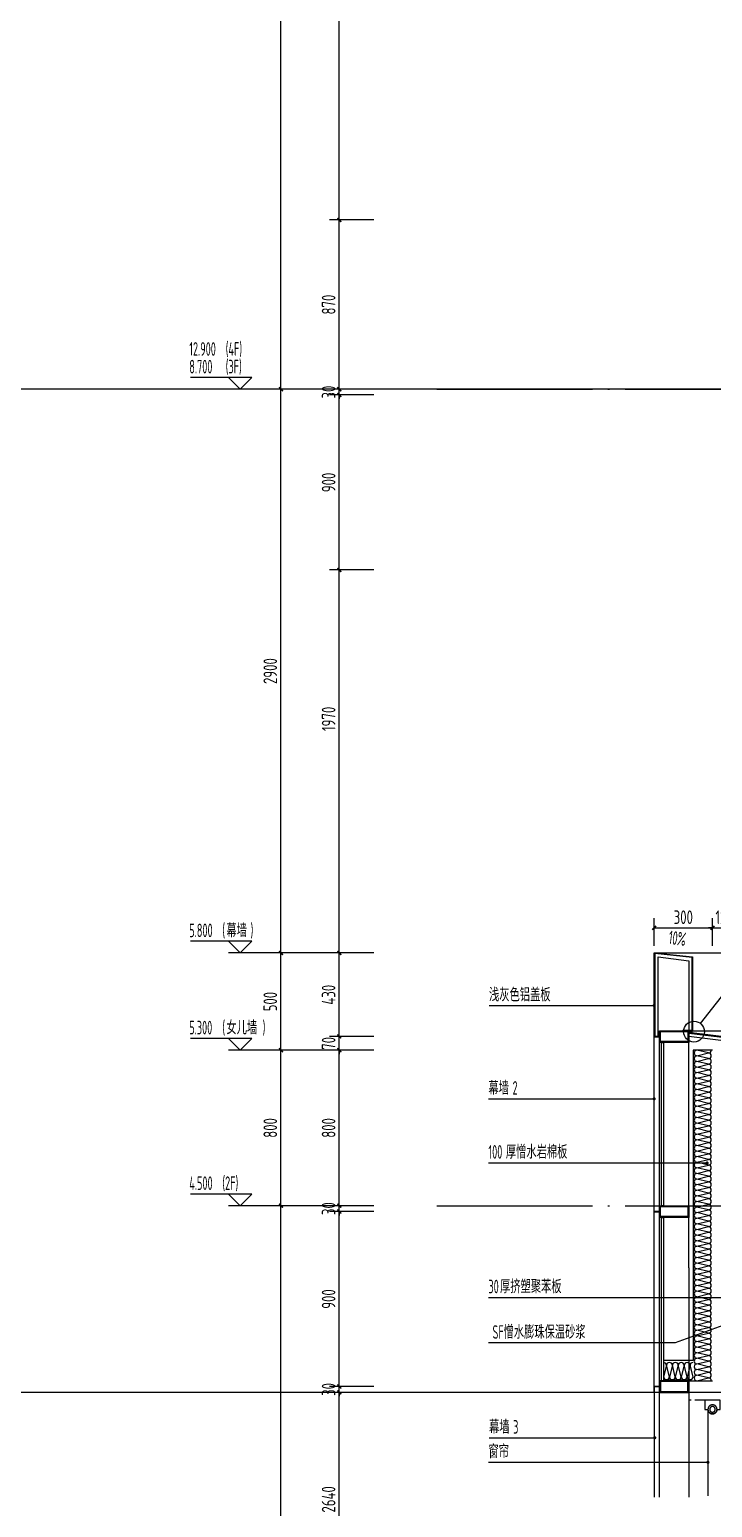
# Model space of a CAD drawing. Extents: x 198753 to 882193, y -399300 to 132460.
# Drawn here: x 370934 to 374448, y 2948 to 10550 of the extents above; entities that cross this region are included whole.
import ezdxf
from ezdxf.enums import TextEntityAlignment as Align

# ---------------------------------------------------------------- set-up
doc = ezdxf.new("R2010")
doc.units = 0
doc.header["$LTSCALE"] = 1000
doc.header["$MEASUREMENT"] = 0
for name, pattern in [('DASH', [0.35, 0.25, -0.1]), ('DOTE', [2.42, 2, -0.2, 0.02, -0.2]), ('HIDDEN', [9.525, 6.35, -3.175])]:
    doc.linetypes.add(name, pattern=pattern)
for name, color, linetype in [('00-图签', 7, 'Continuous'), ('01-标注_尺寸', 124, 'Continuous'), ('01-标注_标高', 200, 'Continuous'), ('01-标注_符号', 200, 'Continuous'), ('02-TEXT_标注', 130, 'Continuous'), ('A-D-玻璃剖线', 130, 'Continuous'), ('A-D-金属剖线', 200, 'Continuous'), ('A-D-金属看线', 205, 'Continuous'), ('A-STR-面层', 191, 'Continuous'), ('A-SUR_保温', 222, 'Continuous'), ('A-金属背板', 30, 'Continuous'), ('A_AXIS-轴线', 36, 'DOTE'), ('I-E-家具_活动', 201, 'DASH'), ('钢龙骨', 173, 'Continuous')]:
    doc.layers.add(name, color=color, linetype=linetype)
doc.layers.add('04-不打印_辅助线', color=165, linetype='Continuous', plot=False)
doc.styles.add('_TCH_DIM', font='ROS1', dxfattribs={"width": 0.8, "bigfont": 'JD'})
doc.styles.add('_TCH_DIM_T3', font='ROS1', dxfattribs={"width": 0.8, "bigfont": 'JD'})
doc.dimstyles.new('_TCH_ARCH&&20', dxfattribs={"dimtxt": 70, "dimasz": 20, "dimexe": 50, "dimexo": 60, "dimgap": 20, "dimtad": 1, "dimdec": 0, "dimzin": 0, "dimdsep": 46, "dimtxsty": '_TCH_DIM_T3', "dimblk": 'ARCHTICK', "dimcen": 0.09, "dimclrt": 4, "dimazin": 2, "dimtfac": 1, "dimtdec": 0, "dimtix": 1, "dimtmove": 2, "dimatfit": 3, "dimfxl": 0, "dimtolj": 1, "dimtzin": 0, "dimarcsym": 0})

# ---------------------------------------------------------------- blocks, each defined once
blk = doc.blocks.new('A$C643B6CAF')
at = {"layer": '钢龙骨', "const_width": 10}
blk.add_lwpolyline([(0, -1.6), (-28, -1.6)], dxfattribs=at)
at = {"layer": '钢龙骨'}
for points in [[(0, 28.4), (0, -31.6), (150, -31.6), (150, 28.4)], [(4, 24.4), (4, -27.6), (146, -27.6), (146, 24.4)]]:
    blk.add_lwpolyline(points, close=True, dxfattribs=at)
blk = doc.blocks.new('_ArchTick')
at = {"color": 0, "linetype": 'ByBlock', "const_width": 0.4}
blk.add_lwpolyline([(-0.5, -0.5), (0.5, 0.5)], dxfattribs=at)
blk = doc.blocks.new('*D2098')
at = {"layer": '01-标注_尺寸', "color": 0, "lineweight": -2, "transparency": 16777216}
for p, q in [((-300, 486.4), (-300, 629)), ((0, 486.4), (0, 629)), ((-300, 579), (0, 579))]:
    blk.add_line(p, q, dxfattribs=at)
at = {"layer": 'Defpoints', "color": 0, "transparency": 16777216}
for p in [(0, 579), (-300, 426.4), (0, 426.4)]:
    blk.add_point(p, dxfattribs=at)
at = {"layer": '01-标注_尺寸', "color": 0, "lineweight": -2, "transparency": 16777216, "xscale": 20, "yscale": 20, "zscale": 20, "rotation": 180}
blk.add_blockref('_ArchTick', (-300, 579), dxfattribs=at)
at = {"layer": '01-标注_尺寸', "color": 0, "lineweight": -2, "transparency": 16777216, "xscale": 20, "yscale": 20, "zscale": 20}
blk.add_blockref('_ArchTick', (0, 579), dxfattribs=at)
at = {"layer": '01-标注_尺寸', "color": 4, "transparency": 16777216, "insert": (-150, 634), "char_height": 70, "attachment_point": 5, "style": '_TCH_DIM_T3'}
blk.add_mtext('\\A1;300', dxfattribs=at)
blk = doc.blocks.new('*D2099')
at = {"layer": '01-标注_尺寸', "color": 0, "lineweight": -2, "transparency": 16777216}
for p, q in [((0, 486.4), (0, 629)), ((120, 486.4), (120, 629)), ((0, 579), (-20, 579)), ((0, 579), (120, 579)), ((120, 579), (140, 579))]:
    blk.add_line(p, q, dxfattribs=at)
at = {"layer": 'Defpoints', "color": 0, "transparency": 16777216}
for p in [(120, 579), (0, 426.4), (120, 426.4)]:
    blk.add_point(p, dxfattribs=at)
at = {"layer": '01-标注_尺寸', "color": 0, "lineweight": -2, "transparency": 16777216, "xscale": 20, "yscale": 20, "zscale": 20}
blk.add_blockref('_ArchTick', (0, 579), dxfattribs=at)
at = {"layer": '01-标注_尺寸', "color": 0, "lineweight": -2, "transparency": 16777216, "xscale": 20, "yscale": 20, "zscale": 20, "rotation": 180}
blk.add_blockref('_ArchTick', (120, 579), dxfattribs=at)
at = {"layer": '01-标注_尺寸', "color": 4, "transparency": 16777216, "insert": (60, 634), "char_height": 70, "attachment_point": 5, "style": '_TCH_DIM_T3'}
blk.add_mtext('\\A1;120', dxfattribs=at)
blk = doc.blocks.new('*D2100')
at = {"layer": '01-标注_尺寸', "color": 0, "lineweight": -2, "transparency": 16777216}
for p, q in [((120, 486.4), (120, 629)), ((180, 486.4), (180, 629)), ((120, 579), (100, 579)), ((120, 579), (180, 579)), ((180, 579), (200, 579))]:
    blk.add_line(p, q, dxfattribs=at)
at = {"layer": 'Defpoints', "color": 0, "transparency": 16777216}
for p in [(180, 579), (120, 426.4), (180, 426.4)]:
    blk.add_point(p, dxfattribs=at)
at = {"layer": '01-标注_尺寸', "color": 0, "lineweight": -2, "transparency": 16777216, "xscale": 20, "yscale": 20, "zscale": 20}
blk.add_blockref('_ArchTick', (120, 579), dxfattribs=at)
at = {"layer": '01-标注_尺寸', "color": 0, "lineweight": -2, "transparency": 16777216, "xscale": 20, "yscale": 20, "zscale": 20, "rotation": 180}
blk.add_blockref('_ArchTick', (180, 579), dxfattribs=at)
at = {"layer": '01-标注_尺寸', "color": 4, "transparency": 16777216, "insert": (150, 634), "char_height": 70, "attachment_point": 5, "style": '_TCH_DIM_T3'}
blk.add_mtext('\\A1;60', dxfattribs=at)
blk = doc.blocks.new('窗帘')
at = {"linetype": 'HIDDEN', "ltscale": 3}
blk.add_line((23.3, -47.5), (23.3, -491.9), dxfattribs=at)
blk.add_lwpolyline([(-23.3, -47.5), (-39.5, -47.5), (-39.5, 0), (39.5, 0), (39.5, -47.5), (23.3, -47.5)])
for radius in [23.3, 14.3]:
    blk.add_circle((0, -47.5), radius)
blk.add_arc((0, -47.5), 23.3, 180, 0)
blk = doc.blocks.new('*D1293')
at = {"layer": '01-标注_尺寸', "color": 0, "lineweight": -2, "transparency": 16777216}
for p, q in [((372705.4, 3540), (372477.8, 3540)), ((372527.8, 900.2), (372527.8, 3540)), ((372705.4, 900.2), (372477.8, 900.2))]:
    blk.add_line(p, q, dxfattribs=at)
at = {"layer": 'Defpoints', "color": 0, "transparency": 16777216}
for p in [(372527.8, 3540), (372765.4, 3540), (372765.4, 900.2)]:
    blk.add_point(p, dxfattribs=at)
at = {"layer": '01-标注_尺寸', "color": 0, "lineweight": -2, "transparency": 16777216, "xscale": 20, "yscale": 20, "zscale": 20}
for p, rotation in [((372527.8, 3540), 90), ((372527.8, 900.2), 270)]:
    blk.add_blockref('_ArchTick', p, dxfattribs=dict(at, rotation=rotation))
at = {"layer": '01-标注_尺寸', "color": 4, "transparency": 16777216, "insert": (372472.8, 2989.5), "char_height": 70, "attachment_point": 5, "rotation": 90, "style": '_TCH_DIM_T3'}
blk.add_mtext('\\A1;2640', dxfattribs=at)
blk = doc.blocks.new('*D1294')
at = {"layer": '01-标注_尺寸', "color": 0, "lineweight": -2, "transparency": 16777216}
for p, q in [((372527.8, 3570), (372527.8, 3590)), ((372705.4, 3570), (372477.8, 3570)), ((372705.4, 3540), (372477.8, 3540)), ((372527.8, 3540), (372527.8, 3570)), ((372527.8, 3540), (372527.8, 3520))]:
    blk.add_line(p, q, dxfattribs=at)
at = {"layer": 'Defpoints', "color": 0, "transparency": 16777216}
for p in [(372527.8, 3570), (372765.4, 3570), (372765.4, 3540)]:
    blk.add_point(p, dxfattribs=at)
at = {"layer": '01-标注_尺寸', "color": 0, "lineweight": -2, "transparency": 16777216, "xscale": 20, "yscale": 20, "zscale": 20}
for p, rotation in [((372527.8, 3570), 270), ((372527.8, 3540), 90)]:
    blk.add_blockref('_ArchTick', p, dxfattribs=dict(at, rotation=rotation))
at = {"layer": '01-标注_尺寸', "color": 4, "transparency": 16777216, "insert": (372472.8, 3555), "char_height": 70, "attachment_point": 5, "rotation": 90, "style": '_TCH_DIM_T3'}
blk.add_mtext('\\A1;30', dxfattribs=at)
blk = doc.blocks.new('*D1295')
at = {"layer": '01-标注_尺寸', "color": 0, "lineweight": -2, "transparency": 16777216}
for p, q in [((372705.4, 4470.3), (372477.8, 4470.3)), ((372527.8, 3570), (372527.8, 4470.3)), ((372705.4, 3570), (372477.8, 3570))]:
    blk.add_line(p, q, dxfattribs=at)
at = {"layer": 'Defpoints', "color": 0, "transparency": 16777216}
for p in [(372527.8, 4470.3), (372765.4, 4470.3), (372765.4, 3570)]:
    blk.add_point(p, dxfattribs=at)
at = {"layer": '01-标注_尺寸', "color": 0, "lineweight": -2, "transparency": 16777216, "xscale": 20, "yscale": 20, "zscale": 20}
for p, rotation in [((372527.8, 4470.3), 90), ((372527.8, 3570), 270)]:
    blk.add_blockref('_ArchTick', p, dxfattribs=dict(at, rotation=rotation))
at = {"layer": '01-标注_尺寸', "color": 4, "transparency": 16777216, "insert": (372472.8, 4020.1), "char_height": 70, "attachment_point": 5, "rotation": 90, "style": '_TCH_DIM_T3'}
blk.add_mtext('\\A1;900', dxfattribs=at)
blk = doc.blocks.new('*D1296')
at = {"layer": '01-标注_尺寸', "color": 0, "lineweight": -2, "transparency": 16777216}
for p, q in [((372705.4, 4500), (372477.8, 4500)), ((372527.8, 4500), (372527.8, 4520)), ((372527.8, 4470.3), (372527.8, 4500)), ((372705.4, 4470.3), (372477.8, 4470.3)), ((372527.8, 4470.3), (372527.8, 4450.3))]:
    blk.add_line(p, q, dxfattribs=at)
at = {"layer": 'Defpoints', "color": 0, "transparency": 16777216}
for p in [(372527.8, 4500), (372765.4, 4500), (372765.4, 4470.3)]:
    blk.add_point(p, dxfattribs=at)
at = {"layer": '01-标注_尺寸', "color": 0, "lineweight": -2, "transparency": 16777216, "xscale": 20, "yscale": 20, "zscale": 20}
for p, rotation in [((372527.8, 4500), 270), ((372527.8, 4470.3), 90)]:
    blk.add_blockref('_ArchTick', p, dxfattribs=dict(at, rotation=rotation))
at = {"layer": '01-标注_尺寸', "color": 4, "transparency": 16777216, "insert": (372472.8, 4485.1), "char_height": 70, "attachment_point": 5, "rotation": 90, "style": '_TCH_DIM_T3'}
blk.add_mtext('\\A1;30', dxfattribs=at)
blk = doc.blocks.new('*D1297')
at = {"layer": '01-标注_尺寸', "color": 0, "lineweight": -2, "transparency": 16777216}
for p, q in [((372705.4, 5300), (372477.8, 5300)), ((372527.8, 4500), (372527.8, 5300)), ((372705.4, 4500), (372477.8, 4500))]:
    blk.add_line(p, q, dxfattribs=at)
at = {"layer": 'Defpoints', "color": 0, "transparency": 16777216}
for p in [(372527.8, 5300), (372765.4, 5300), (372765.4, 4500)]:
    blk.add_point(p, dxfattribs=at)
at = {"layer": '01-标注_尺寸', "color": 0, "lineweight": -2, "transparency": 16777216, "xscale": 20, "yscale": 20, "zscale": 20}
for p, rotation in [((372527.8, 5300), 90), ((372527.8, 4500), 270)]:
    blk.add_blockref('_ArchTick', p, dxfattribs=dict(at, rotation=rotation))
at = {"layer": '01-标注_尺寸', "color": 4, "transparency": 16777216, "insert": (372472.8, 4900), "char_height": 70, "attachment_point": 5, "rotation": 90, "style": '_TCH_DIM_T3'}
blk.add_mtext('\\A1;800', dxfattribs=at)
blk = doc.blocks.new('*D1298')
at = {"layer": '01-标注_尺寸', "color": 0, "lineweight": -2, "transparency": 16777216}
for p, q in [((372705.4, 5370.5), (372477.8, 5370.5)), ((372527.8, 5370.5), (372527.8, 5390.5)), ((372527.8, 5300), (372527.8, 5370.5)), ((372705.4, 5300), (372477.8, 5300)), ((372527.8, 5300), (372527.8, 5280))]:
    blk.add_line(p, q, dxfattribs=at)
at = {"layer": 'Defpoints', "color": 0, "transparency": 16777216}
for p in [(372527.8, 5370.5), (372765.4, 5370.5), (372765.4, 5300)]:
    blk.add_point(p, dxfattribs=at)
at = {"layer": '01-标注_尺寸', "color": 0, "lineweight": -2, "transparency": 16777216, "xscale": 20, "yscale": 20, "zscale": 20}
for p, rotation in [((372527.8, 5370.5), 270), ((372527.8, 5300), 90)]:
    blk.add_blockref('_ArchTick', p, dxfattribs=dict(at, rotation=rotation))
at = {"layer": '01-标注_尺寸', "color": 4, "transparency": 16777216, "insert": (372472.8, 5335.2), "char_height": 70, "attachment_point": 5, "rotation": 90, "style": '_TCH_DIM_T3'}
blk.add_mtext('\\A1;70', dxfattribs=at)
blk = doc.blocks.new('*D1299')
at = {"layer": '01-标注_尺寸', "color": 0, "lineweight": -2, "transparency": 16777216}
for p, q in [((372705.4, 5800), (372477.8, 5800)), ((372527.8, 5370.5), (372527.8, 5800)), ((372705.4, 5370.5), (372477.8, 5370.5))]:
    blk.add_line(p, q, dxfattribs=at)
at = {"layer": 'Defpoints', "color": 0, "transparency": 16777216}
for p in [(372527.8, 5800), (372765.4, 5800), (372765.4, 5370.5)]:
    blk.add_point(p, dxfattribs=at)
at = {"layer": '01-标注_尺寸', "color": 0, "lineweight": -2, "transparency": 16777216, "xscale": 20, "yscale": 20, "zscale": 20}
for p, rotation in [((372527.8, 5800), 90), ((372527.8, 5370.5), 270)]:
    blk.add_blockref('_ArchTick', p, dxfattribs=dict(at, rotation=rotation))
at = {"layer": '01-标注_尺寸', "color": 4, "transparency": 16777216, "insert": (372472.8, 5585.2), "char_height": 70, "attachment_point": 5, "rotation": 90, "style": '_TCH_DIM_T3'}
blk.add_mtext('\\A1;430', dxfattribs=at)
blk = doc.blocks.new('*D1300')
at = {"layer": '01-标注_尺寸', "color": 0, "lineweight": -2, "transparency": 16777216}
for p, q in [((372705.4, 7770.3), (372477.8, 7770.3)), ((372527.8, 5800), (372527.8, 7770.3)), ((372705.4, 5800), (372477.8, 5800))]:
    blk.add_line(p, q, dxfattribs=at)
at = {"layer": 'Defpoints', "color": 0, "transparency": 16777216}
for p in [(372527.8, 7770.3), (372765.4, 7770.3), (372765.4, 5800)]:
    blk.add_point(p, dxfattribs=at)
at = {"layer": '01-标注_尺寸', "color": 0, "lineweight": -2, "transparency": 16777216, "xscale": 20, "yscale": 20, "zscale": 20}
for p, rotation in [((372527.8, 7770.3), 90), ((372527.8, 5800), 270)]:
    blk.add_blockref('_ArchTick', p, dxfattribs=dict(at, rotation=rotation))
at = {"layer": '01-标注_尺寸', "color": 4, "transparency": 16777216, "insert": (372472.8, 7004.1), "char_height": 70, "attachment_point": 5, "rotation": 90, "style": '_TCH_DIM_T3'}
blk.add_mtext('\\A1;1970', dxfattribs=at)
blk = doc.blocks.new('*D1301')
at = {"layer": '01-标注_尺寸', "color": 0, "lineweight": -2, "transparency": 16777216}
for p, q in [((372705.4, 8670.3), (372477.8, 8670.3)), ((372527.8, 7770.3), (372527.8, 8670.3)), ((372705.4, 7770.3), (372477.8, 7770.3))]:
    blk.add_line(p, q, dxfattribs=at)
at = {"layer": 'Defpoints', "color": 0, "transparency": 16777216}
for p in [(372527.8, 8670.3), (372765.4, 8670.3), (372765.4, 7770.3)]:
    blk.add_point(p, dxfattribs=at)
at = {"layer": '01-标注_尺寸', "color": 0, "lineweight": -2, "transparency": 16777216, "xscale": 20, "yscale": 20, "zscale": 20}
for p, rotation in [((372527.8, 8670.3), 90), ((372527.8, 7770.3), 270)]:
    blk.add_blockref('_ArchTick', p, dxfattribs=dict(at, rotation=rotation))
at = {"layer": '01-标注_尺寸', "color": 4, "transparency": 16777216, "insert": (372472.8, 8220.3), "char_height": 70, "attachment_point": 5, "rotation": 90, "style": '_TCH_DIM_T3'}
blk.add_mtext('\\A1;900', dxfattribs=at)
blk = doc.blocks.new('*D1302')
at = {"layer": '01-标注_尺寸', "color": 0, "lineweight": -2, "transparency": 16777216}
for p, q in [((372705.4, 8700), (372477.8, 8700)), ((372705.4, 8670.3), (372477.8, 8670.3)), ((372527.8, 8700), (372527.8, 8720)), ((372527.8, 8670.3), (372527.8, 8700)), ((372527.8, 8670.3), (372527.8, 8650.3))]:
    blk.add_line(p, q, dxfattribs=at)
at = {"layer": 'Defpoints', "color": 0, "transparency": 16777216}
for p in [(372527.8, 8700), (372765.4, 8700), (372765.4, 8670.3)]:
    blk.add_point(p, dxfattribs=at)
at = {"layer": '01-标注_尺寸', "color": 0, "lineweight": -2, "transparency": 16777216, "xscale": 20, "yscale": 20, "zscale": 20}
for p, rotation in [((372527.8, 8700), 270), ((372527.8, 8670.3), 90)]:
    blk.add_blockref('_ArchTick', p, dxfattribs=dict(at, rotation=rotation))
at = {"layer": '01-标注_尺寸', "color": 4, "transparency": 16777216, "insert": (372472.8, 8685.1), "char_height": 70, "attachment_point": 5, "rotation": 90, "style": '_TCH_DIM_T3'}
blk.add_mtext('\\A1;30', dxfattribs=at)
blk = doc.blocks.new('*D1303')
at = {"layer": '01-标注_尺寸', "color": 0, "lineweight": -2, "transparency": 16777216}
for p, q in [((372705.4, 9570.5), (372477.8, 9570.5)), ((372527.8, 8700), (372527.8, 9570.5)), ((372705.4, 8700), (372477.8, 8700))]:
    blk.add_line(p, q, dxfattribs=at)
at = {"layer": 'Defpoints', "color": 0, "transparency": 16777216}
for p in [(372527.8, 9570.5), (372765.4, 9570.5), (372765.4, 8700)]:
    blk.add_point(p, dxfattribs=at)
at = {"layer": '01-标注_尺寸', "color": 0, "lineweight": -2, "transparency": 16777216, "xscale": 20, "yscale": 20, "zscale": 20}
for p, rotation in [((372527.8, 9570.5), 90), ((372527.8, 8700), 270)]:
    blk.add_blockref('_ArchTick', p, dxfattribs=dict(at, rotation=rotation))
at = {"layer": '01-标注_尺寸', "color": 4, "transparency": 16777216, "insert": (372472.8, 9135.2), "char_height": 70, "attachment_point": 5, "rotation": 90, "style": '_TCH_DIM_T3'}
blk.add_mtext('\\A1;870', dxfattribs=at)
blk = doc.blocks.new('*D1304')
at = {"layer": '01-标注_尺寸', "color": 0, "lineweight": -2, "transparency": 16777216}
for p, q in [((372705.4, 11970.3), (372477.8, 11970.3)), ((372527.8, 9570.5), (372527.8, 11970.3)), ((372705.4, 9570.5), (372477.8, 9570.5))]:
    blk.add_line(p, q, dxfattribs=at)
at = {"layer": 'Defpoints', "color": 0, "transparency": 16777216}
for p in [(372527.8, 11970.3), (372765.4, 11970.3), (372765.4, 9570.5)]:
    blk.add_point(p, dxfattribs=at)
at = {"layer": '01-标注_尺寸', "color": 0, "lineweight": -2, "transparency": 16777216, "xscale": 20, "yscale": 20, "zscale": 20}
for p, rotation in [((372527.8, 11970.3), 90), ((372527.8, 9570.5), 270)]:
    blk.add_blockref('_ArchTick', p, dxfattribs=dict(at, rotation=rotation))
at = {"layer": '01-标注_尺寸', "color": 4, "transparency": 16777216, "insert": (372472.8, 11164.2), "char_height": 70, "attachment_point": 5, "rotation": 90, "style": '_TCH_DIM_T3'}
blk.add_mtext('\\A1;2400', dxfattribs=at)
blk = doc.blocks.new('$LinePat$岩棉板')
at = {"color": 0}
for p, q in [((0, -17), (12, -67)), ((12, -67), (24, -17))]:
    blk.add_line(p, q, dxfattribs=at)
for centre, start, end in [((12, -17), 0, 180), ((0, -67), 270, 0), ((24, -67), 180, 270)]:
    blk.add_arc(centre, 12, start, end, dxfattribs=at)
at = {"layer": 'Defpoints'}
blk.add_point((0, 0.1), dxfattribs=at)
at = {"layer": 'Defpoints', "color": 0}
blk.add_point((24, -84), dxfattribs=at)
blk = doc.blocks.new('*D1471')
at = {"layer": '01-标注_尺寸', "color": 0, "lineweight": -2, "transparency": 16777216}
for p, q in [((372695.4, 4500), (372177.8, 4500)), ((372227.8, 0), (372227.8, 4500)), ((372695.4, 0), (372177.8, 0))]:
    blk.add_line(p, q, dxfattribs=at)
at = {"layer": 'Defpoints', "color": 0, "transparency": 16777216}
for p in [(372227.8, 4500), (372755.4, 4500), (372755.4, 0)]:
    blk.add_point(p, dxfattribs=at)
at = {"layer": '01-标注_尺寸', "color": 0, "lineweight": -2, "transparency": 16777216, "xscale": 20, "yscale": 20, "zscale": 20}
for p, rotation in [((372227.8, 4500), 90), ((372227.8, 0), 270)]:
    blk.add_blockref('_ArchTick', p, dxfattribs=dict(at, rotation=rotation))
at = {"layer": '01-标注_尺寸', "color": 4, "transparency": 16777216, "insert": (372172.8, 2250), "char_height": 70, "attachment_point": 5, "rotation": 90, "style": '_TCH_DIM_T3'}
blk.add_mtext('\\A1;4500', dxfattribs=at)
blk = doc.blocks.new('*D1472')
at = {"layer": '01-标注_尺寸', "color": 0, "lineweight": -2, "transparency": 16777216}
for p, q in [((372695.4, 5300), (372177.8, 5300)), ((372227.8, 4500), (372227.8, 5300)), ((372695.4, 4500), (372177.8, 4500))]:
    blk.add_line(p, q, dxfattribs=at)
at = {"layer": 'Defpoints', "color": 0, "transparency": 16777216}
for p in [(372227.8, 5300), (372755.4, 5300), (372755.4, 4500)]:
    blk.add_point(p, dxfattribs=at)
at = {"layer": '01-标注_尺寸', "color": 0, "lineweight": -2, "transparency": 16777216, "xscale": 20, "yscale": 20, "zscale": 20}
for p, rotation in [((372227.8, 5300), 90), ((372227.8, 4500), 270)]:
    blk.add_blockref('_ArchTick', p, dxfattribs=dict(at, rotation=rotation))
at = {"layer": '01-标注_尺寸', "color": 4, "transparency": 16777216, "insert": (372172.8, 4900), "char_height": 70, "attachment_point": 5, "rotation": 90, "style": '_TCH_DIM_T3'}
blk.add_mtext('\\A1;800', dxfattribs=at)
blk = doc.blocks.new('*D1473')
at = {"layer": '01-标注_尺寸', "color": 0, "lineweight": -2, "transparency": 16777216}
for p, q in [((372695.4, 5800), (372177.8, 5800)), ((372227.8, 5300), (372227.8, 5800)), ((372695.4, 5300), (372177.8, 5300))]:
    blk.add_line(p, q, dxfattribs=at)
at = {"layer": 'Defpoints', "color": 0, "transparency": 16777216}
for p in [(372227.8, 5800), (372755.4, 5800), (372755.4, 5300)]:
    blk.add_point(p, dxfattribs=at)
at = {"layer": '01-标注_尺寸', "color": 0, "lineweight": -2, "transparency": 16777216, "xscale": 20, "yscale": 20, "zscale": 20}
for p, rotation in [((372227.8, 5800), 90), ((372227.8, 5300), 270)]:
    blk.add_blockref('_ArchTick', p, dxfattribs=dict(at, rotation=rotation))
at = {"layer": '01-标注_尺寸', "color": 4, "transparency": 16777216, "insert": (372172.8, 5550), "char_height": 70, "attachment_point": 5, "rotation": 90, "style": '_TCH_DIM_T3'}
blk.add_mtext('\\A1;500', dxfattribs=at)
blk = doc.blocks.new('*D1474')
at = {"layer": '01-标注_尺寸', "color": 0, "lineweight": -2, "transparency": 16777216}
for p, q in [((372695.4, 8700), (372177.8, 8700)), ((372227.8, 5800), (372227.8, 8700)), ((372695.4, 5800), (372177.8, 5800))]:
    blk.add_line(p, q, dxfattribs=at)
at = {"layer": 'Defpoints', "color": 0, "transparency": 16777216}
for p in [(372227.8, 8700), (372755.4, 8700), (372755.4, 5800)]:
    blk.add_point(p, dxfattribs=at)
at = {"layer": '01-标注_尺寸', "color": 0, "lineweight": -2, "transparency": 16777216, "xscale": 20, "yscale": 20, "zscale": 20}
for p, rotation in [((372227.8, 8700), 90), ((372227.8, 5800), 270)]:
    blk.add_blockref('_ArchTick', p, dxfattribs=dict(at, rotation=rotation))
at = {"layer": '01-标注_尺寸', "color": 4, "transparency": 16777216, "insert": (372172.8, 7250), "char_height": 70, "attachment_point": 5, "rotation": 90, "style": '_TCH_DIM_T3'}
blk.add_mtext('\\A1;2900', dxfattribs=at)
blk = doc.blocks.new('*D1475')
at = {"layer": '01-标注_尺寸', "color": 0, "lineweight": -2, "transparency": 16777216}
for p, q in [((372695.4, 12900), (372177.8, 12900)), ((372227.8, 8700), (372227.8, 12900)), ((372695.4, 8700), (372177.8, 8700))]:
    blk.add_line(p, q, dxfattribs=at)
at = {"layer": 'Defpoints', "color": 0, "transparency": 16777216}
for p in [(372227.8, 12900), (372755.4, 12900), (372755.4, 8700)]:
    blk.add_point(p, dxfattribs=at)
at = {"layer": '01-标注_尺寸', "color": 0, "lineweight": -2, "transparency": 16777216, "xscale": 20, "yscale": 20, "zscale": 20}
for p, rotation in [((372227.8, 12900), 90), ((372227.8, 8700), 270)]:
    blk.add_blockref('_ArchTick', p, dxfattribs=dict(at, rotation=rotation))
at = {"layer": '01-标注_尺寸', "color": 4, "transparency": 16777216, "insert": (372172.8, 10800), "char_height": 70, "attachment_point": 5, "rotation": 90, "style": '_TCH_DIM_T3'}
blk.add_mtext('\\A1;4200', dxfattribs=at)
blk = doc.blocks.new('hgfuhtry2')
at = {"layer": '01-标注_符号'}
for p, q in [((-62.1, 87.7), (306.1, 556.7)), ((306.1, 556.7), (1056.4, 556.7)), ((1256.4, 556.7), (1056.4, 556.7))]:
    blk.add_line(p, q, dxfattribs=at)
for points in [[(-285.2, 482, 0, 0, 0), (-155.2, 465.9, 16, 0, 0), (-95.7, 458.5, 0, 0, 0)], [(-5.9, 61.2, 0, 0, 0), (124.1, 45.1, 16, 0, 0), (183.6, 37.7, 0, 0, 0)]]:
    blk.add_lwpolyline(points, format="xyseb", dxfattribs=at)
blk.add_lwpolyline([(-1149.7, 179.5), (-300, 179.5)], dxfattribs=at)
at = {"layer": '01-标注_符号', "const_width": 8}
blk.add_lwpolyline([(-304, 179.5, 1), (-296, 179.5, 1)], format="xyb", close=True, dxfattribs=at)
at = {"layer": '01-标注_符号'}
for centre, radius in [((1156.4, 556.7), 100), ((-95.1, 45.6), 53.5)]:
    blk.add_circle(centre, radius, dxfattribs=at)
at = {"layer": 'A-D-金属剖线'}
blk.add_line((-152, 53.2), (-152, 50.2), dxfattribs=at)
for points in [[(-300, 25.2), (-300, 450), (-102, 430), (-102, 50.2)], [(-152, 53.2), (-105, 53.2), (-105, 427), (-297, 447), (-297, 25.2), (-300, 25.2)], [(-280, 25), (-280, 430), (-122, 410), (-122, 53.2)], [(180, -110), (240, -110), (240, -3.2), (-122, 41.2)], [(-122, 38.2), (237, -6), (237, -107), (180, -107)], [(180, -90), (220, -90), (220, -21.6), (-122, 21.1)]]:
    blk.add_lwpolyline(points, dxfattribs=at)
at = {"layer": 'A-D-金属剖线', "const_width": 10}
for points in [[(-102, 45.2), (-122, 45.2)], [(185, -90), (185, -110)]]:
    blk.add_lwpolyline(points, dxfattribs=at)
at = {"layer": 'A-D-金属看线'}
for p, q in [((-300, 450), (950, 450)), ((-122, 50.2), (950, 50.2)), ((167.9, -110), (950, -110))]:
    blk.add_line(p, q, dxfattribs=at)
at = {"layer": '钢龙骨'}
blk.add_lwpolyline([(-102, 414.3), (-102, 50.2)], dxfattribs=at)
at = {"layer": '02-TEXT_标注', "style": '_TCH_DIM'}
for s, height, width, p in [('女儿墙上封铝板做法', 69.46, 0.8, (490.6, 582.5)), ('参', 69.5, 0.8, (749.3, 465.7)), ('97J103-1', 70, 0.64, (811.4, 465.7)), ('浅灰色铝盖板', 69.46, 0.8, (-1149.7, 200.5))]:
    blk.add_text(s, height=height, dxfattribs=dict(at, width=width)).set_placement(p)
at = {"layer": '02-TEXT_标注', "style": '_TCH_DIM', "width": 0.64}
for p in [(-228.6, 496.1), (50.7, 75.3)]:
    blk.add_text('10%', height=70, rotation=352.93534, dxfattribs=at).set_placement(p)
at = {"layer": '02-TEXT_标注', "style": '_TCH_DIM'}
for s, p, p2 in [('-', (1142.2, 575.1), (1170.5, 575.1)), ('8', (1142.2, 485.3), (1170.5, 485.3))]:
    blk.add_text(s, height=53, dxfattribs=at).set_placement(p, p2, align=Align.FIT)
at = {"layer": '01-标注_尺寸'}
for p1, p2, picture, middle in [((-300, 426.4), (0, 426.4), '*D2098', (-150, 634)), ((0, 426.4), (120, 426.4), '*D2099', (60, 634)), ((120, 426.4), (180, 426.4), '*D2100', (150, 634))]:
    dim = blk.add_aligned_dim(p1=p1, p2=p2, distance=152.6, dimstyle='_TCH_ARCH&&20', dxfattribs=at)
    dim.commit()
    dim.dimension.update_dxf_attribs({"geometry": picture, "text_midpoint": middle})

msp = doc.modelspace()

# ---------------------------------------------------------------- linework, layer by layer
at = {"layer": '01-标注_标高'}
for p, q in [((372077.8, 8760), (371761.9, 8760)), ((372017.8, 8700), (371957.8, 8760)), ((372017.8, 8700), (372077.8, 8760)), ((372177.8, 8700), (371957.8, 8700)), ((372077.8, 5860.3), (371761.9, 5860.3)), ((372017.8, 5800.3), (371957.8, 5860.3)), ((372017.8, 5800.3), (372077.8, 5860.3)), ((372177.8, 5800.3), (371957.8, 5800.3)), ((372077.8, 5360.3), (371761.9, 5360.3)), ((372017.8, 5300.3), (371957.8, 5360.3)), ((372017.8, 5300.3), (372077.8, 5360.3)), ((372177.8, 5300.3), (371957.8, 5300.3)), ((372077.8, 4560), (371761.9, 4560)), ((372017.8, 4500), (371957.8, 4560)), ((372177.8, 4500), (371957.8, 4500)), ((372017.8, 4500), (372077.8, 4560))]:
    msp.add_line(p, q, dxfattribs=at)
at = {"layer": '01-标注_符号'}
for p, q in [((374715.3, 3962.9), (374255.3, 3794.3)), ((374255.3, 3794.3), (373295.2, 3794.3))]:
    msp.add_line(p, q, dxfattribs=at)
for points in [[(373295.2, 5049.8), (374147.8, 5049.8)], [(373295.2, 4720), (374420.1, 4720)], [(373295.2, 4027.5), (374573, 4027.5)], [(373298.1, 3306.4), (374150.8, 3306.4)], [(373295.2, 3180.6), (374424.6, 3180.6)]]:
    msp.add_lwpolyline(points, dxfattribs=at)
at = {"layer": '01-标注_符号', "const_width": 8}
for points in [[(374143.8, 5049.8, 1), (374151.8, 5049.8, 1)], [(374416.1, 4720, 1), (374424.1, 4720, 1)], [(374146.8, 3306.4, 1), (374154.8, 3306.4, 1)], [(374420.6, 3180.6, 1), (374428.6, 3180.6, 1)]]:
    msp.add_lwpolyline(points, format="xyb", close=True, dxfattribs=at)
at = {"layer": '04-不打印_辅助线', "color": 251}
for p, q in [((403818.2, 8700), (338573.5, 8700)), ((408384.2, 3540), (338573.5, 3540))]:
    msp.add_line(p, q, dxfattribs=at)
at = {"layer": 'A-D-玻璃剖线'}
for p, q in [((374147.8, 3540), (374147.8, 5400)), ((374175.8, 3540), (374175.8, 5400))]:
    msp.add_line(p, q, dxfattribs=at)
msp.add_lwpolyline([(374175.8, 3000), (374175.8, 3570), (374147.8, 3570), (374147.8, 3000)], dxfattribs=at)
at = {"layer": 'A-STR-面层', "linetype": 'DASH', "ltscale": 0.2}
msp.add_lwpolyline([(378531.9, 3000), (374547.8, 3000), (374547.8, 3500), (374325.8, 3500)], dxfattribs=at)
at = {"layer": 'A-SUR_保温'}
msp.add_lwpolyline([(374447.8, 5300), (374347.8, 5300), (374347.8, 3703.2), (374195.8, 3703.2), (374195.8, 3604.8), (374325.8, 3604.8), (374325.8, 3599.8), (374447.8, 3599.8)], dxfattribs=at)
at = {"layer": 'A-金属背板'}
for points in [[(374185.8, 5340.2), (374195.8, 5340.2), (374195.8, 4499.8), (374185.8, 4499.8)], [(374185.8, 4440.2), (374195.8, 4440.2), (374195.8, 3599.8), (374185.8, 3599.8)]]:
    msp.add_lwpolyline(points, close=True, dxfattribs=at)
at = {"layer": 'A_AXIS-轴线', "ltscale": 0.4}
for p, q in [((373030.2, 8700), (378531.9, 8700)), ((373030.2, 4500), (378531.9, 4500))]:
    msp.add_line(p, q, dxfattribs=at)
at = {"layer": '钢龙骨'}
msp.add_line((374325.8, 4180), (374325.8, 5370), dxfattribs=at)
for points in [[(374175.8, 3570), (374175.8, 4180)], [(374325.8, 4180), (374325.8, 3000)]]:
    msp.add_lwpolyline(points, dxfattribs=at)

# ---------------------------------------------------------------- block references
at = {"layer": '00-图签'}
msp.add_blockref('hgfuhtry2', (374447.8, 5350), dxfattribs=at)
at = {"layer": 'A-SUR_保温', "yscale": 1.188379012465143, "zscale": 1.188379012465143}
for p, xscale, rotation in [((374347.8, 5271.2), 1.200704854215387, 90), ((374347.8, 5242.4), 1.200704854215387, 90), ((374347.8, 5213.5), 1.200704854215387, 90), ((374347.8, 5184.7), 1.200704854215387, 90), ((374347.8, 5155.9), 1.200704854215387, 90), ((374347.8, 5127.1), 1.200704854215387, 90), ((374347.8, 5098.3), 1.200704854215387, 90), ((374347.8, 5069.5), 1.200704854215387, 90), ((374347.8, 5040.6), 1.200704854215387, 90), ((374347.8, 5011.8), 1.200704854215387, 90), ((374347.8, 4983), 1.200704854215387, 90), ((374347.8, 4954.2), 1.200704854215387, 90), ((374347.8, 4925.4), 1.200704854215387, 90), ((374347.8, 4896.6), 1.200704854215387, 90), ((374347.8, 4867.7), 1.200704854215387, 90), ((374347.8, 4838.9), 1.200704854215387, 90), ((374347.8, 4810.1), 1.200704854215387, 90), ((374347.8, 4781.3), 1.200704854215387, 90), ((374347.8, 4752.5), 1.200704854215387, 90), ((374347.8, 4723.7), 1.200704854215387, 90), ((374347.8, 4694.8), 1.200704854215387, 90), ((374347.8, 4666), 1.200704854215387, 90), ((374347.8, 4637.2), 1.200704854215387, 90), ((374347.8, 4608.4), 1.200704854215387, 90), ((374347.8, 4579.6), 1.200704854215387, 90), ((374347.8, 4550.8), 1.200704854215387, 90), ((374347.8, 4521.9), 1.200704854215387, 90), ((374347.8, 4493.1), 1.200704854215387, 90), ((374347.8, 4464.3), 1.200704854215387, 90), ((374347.8, 4435.5), 1.200704854215387, 90), ((374347.8, 4406.7), 1.200704854215387, 90), ((374347.8, 4377.9), 1.200704854215387, 90), ((374347.8, 4349), 1.200704854215387, 90), ((374347.8, 4320.2), 1.200704854215387, 90), ((374347.8, 4291.4), 1.200704854215387, 90), ((374347.8, 4262.6), 1.200704854215387, 90), ((374347.8, 4233.8), 1.200704854215387, 90), ((374347.8, 4205), 1.200704854215387, 90), ((374347.8, 4176.1), 1.200704854215387, 90), ((374347.8, 4147.3), 1.200704854215387, 90), ((374347.8, 4118.5), 1.200704854215387, 90), ((374347.8, 4089.7), 1.200704854215387, 90), ((374347.8, 4060.9), 1.200704854215387, 90), ((374347.8, 4032.1), 1.200704854215387, 90), ((374347.8, 4003.2), 1.200704854215387, 90), ((374347.8, 3974.4), 1.200704854215387, 90), ((374347.8, 3945.6), 1.200704854215387, 90), ((374347.8, 3916.8), 1.200704854215387, 90), ((374347.8, 3888), 1.200704854215387, 90), ((374347.8, 3859.2), 1.200704854215387, 90), ((374347.8, 3830.3), 1.200704854215387, 90), ((374347.8, 3801.5), 1.200704854215387, 90), ((374347.8, 3772.7), 1.200704854215387, 90), ((374347.8, 3743.9), 1.200704854215387, 90), ((374347.8, 3715.1), 1.200704854215387, 90), ((374226.2, 3599.8), 1.266666665670289, 180), ((374256.6, 3599.8), 1.266666665670289, 180), ((374287, 3599.8), 1.266666665670289, 180), ((374317.4, 3599.8), 1.266666665670289, 180), ((374347.8, 3599.8), 1.266666665670289, 180), ((374347.8, 3686.3), 1.200704854215387, 90), ((374347.8, 3657.4), 1.200704854215387, 90), ((374347.8, 3628.6), 1.200704854215387, 90), ((374347.8, 3599.8), 1.200704854215387, 90)]:
    msp.add_blockref('$LinePat$岩棉板', p, dxfattribs=dict(at, xscale=xscale, rotation=rotation))
at = {"layer": 'I-E-家具_活动', "xscale": -1}
msp.add_blockref('窗帘', (374447.9, 3500), dxfattribs=at)
at = {"layer": '钢龙骨', "xscale": -1, "rotation": 180}
for p in [(374175.9, 5368.4), (374175.9, 4468.4)]:
    msp.add_blockref('A$C643B6CAF', p, dxfattribs=at)
at = {"layer": '钢龙骨'}
msp.add_blockref('A$C643B6CAF', (374175.8, 3571.6), dxfattribs=at)

# ---------------------------------------------------------------- texts
at = {"layer": '02-TEXT_标注', "style": '_TCH_DIM'}
for s, height, width, p in [('12.900', 70, 0.64, (371755.9, 8872)), ('(4F)', 70, 0.64, (371943.3, 8872)), ('8.700', 70, 0.64, (371755.9, 8781)), ('(3F)', 70, 0.64, (371943.3, 8781)), ('5.800', 70, 0.64, (371755.9, 5881.3)), ('(', 70, 0.64, (371926.2, 5881.3)), ('幕墙', 69.46, 0.8, (371947.1, 5881.3)), (')', 70, 0.64, (372071.2, 5881.3)), ('5.300', 70, 0.64, (371755.9, 5381.3)), ('(', 70, 0.64, (371926.2, 5381.3)), ('女儿墙', 69.46, 0.8, (371947.1, 5381.3)), (')', 70, 0.64, (372133.3, 5381.3)), ('幕墙', 69.46, 0.8, (373295.2, 5070.8)), ('2', 70, 0.64, (373419.3, 5070.8)), ('100', 70, 0.64, (373295.2, 4741.9)), ('厚憎水岩棉板', 69.46, 0.8, (373384.8, 4741.9)), ('4.500', 70, 0.64, (371755.9, 4581)), ('(2F)', 70, 0.64, (371926.2, 4581)), ('30', 70, 0.64, (373295.2, 4049.5)), ('厚挤塑聚苯板', 69.46, 0.8, (373354.9, 4049.5)), ('SF', 70, 0.64, (373316.2, 3815.3)), ('憎水膨珠保温砂浆', 69.46, 0.8, (373372.9, 3815.3)), ('幕墙', 69.46, 0.8, (373298.1, 3327.4)), ('3', 70, 0.64, (373422.3, 3327.4)), ('窗帘', 69.46, 0.8, (373295.2, 3201.6))]:
    msp.add_text(s, height=height, dxfattribs=dict(at, width=width)).set_placement(p)

# ---------------------------------------------------------------- dimensions: what is measured, and where the dimension line sits
at = {"layer": '01-标注_尺寸'}
for p1, p2, distance, picture, middle in [((372755.4, 8700), (372755.4, 12900), 527.6, '*D1475', (372172.8, 10800)), ((372765.4317, 8700), (372765.4317, 9570.4523), 237.638, '*D1303', (372472.7936, 9135.2261)), ((372755.4, 5800), (372755.4, 8700), 527.6, '*D1474', (372172.8, 7250)), ((372765.4, 8670.3), (372765.4, 8700), 237.6, '*D1302', (372472.8, 8685.1)), ((372765.4, 7770.3), (372765.4, 8670.3), 237.6, '*D1301', (372472.8, 8220.3)), ((372755.4, 5300), (372755.4, 5800), 527.6, '*D1473', (372172.8, 5550)), ((372765.4317, 5370.4523), (372765.4317, 5800), 237.638, '*D1299', (372472.7936, 5585.2261)), ((372765.4317, 5300), (372765.4317, 5370.4523), 237.638, '*D1298', (372472.7936, 5335.2261)), ((372755.4, 4500), (372755.4, 5300), 527.6, '*D1472', (372172.8, 4900)), ((372765.4, 4500), (372765.4, 5300), 237.6, '*D1297', (372472.8, 4900)), ((372755.4, 0), (372755.4, 4500), 527.6, '*D1471', (372172.8, 2250)), ((372765.4, 4470.3), (372765.4, 4500), 237.6, '*D1296', (372472.8, 4485.1)), ((372765.4, 3570), (372765.4, 4470.3), 237.6, '*D1295', (372472.8, 4020.1)), ((372765.4, 3540), (372765.4, 3570), 237.6, '*D1294', (372472.8, 3555))]:
    dim = msp.add_aligned_dim(p1=p1, p2=p2, distance=distance, dimstyle='_TCH_ARCH&&20', dxfattribs=at)
    dim.commit()
    dim.dimension.update_dxf_attribs({"geometry": picture, "text_midpoint": middle})
for base, p1, p2, picture, middle in [((372527.8, 11970.3), (372765.4, 9570.5), (372765.4, 11970.3), '*D1304', (372472.8, 11164.2)), ((372527.8, 7770.3), (372765.4, 5800), (372765.4, 7770.3), '*D1300', (372472.8, 7004.1)), ((372527.8, 3540), (372765.4, 900.2), (372765.4, 3540), '*D1293', (372472.8, 2989.5))]:
    dim = msp.add_linear_dim(base=base, p1=p1, p2=p2, angle=90, dimstyle='_TCH_ARCH&&20', dxfattribs=at)
    dim.commit()
    dim.dimension.update_dxf_attribs({"geometry": picture, "text_midpoint": middle, "dimtype": 161})

doc.saveas('drawing.dxf')
